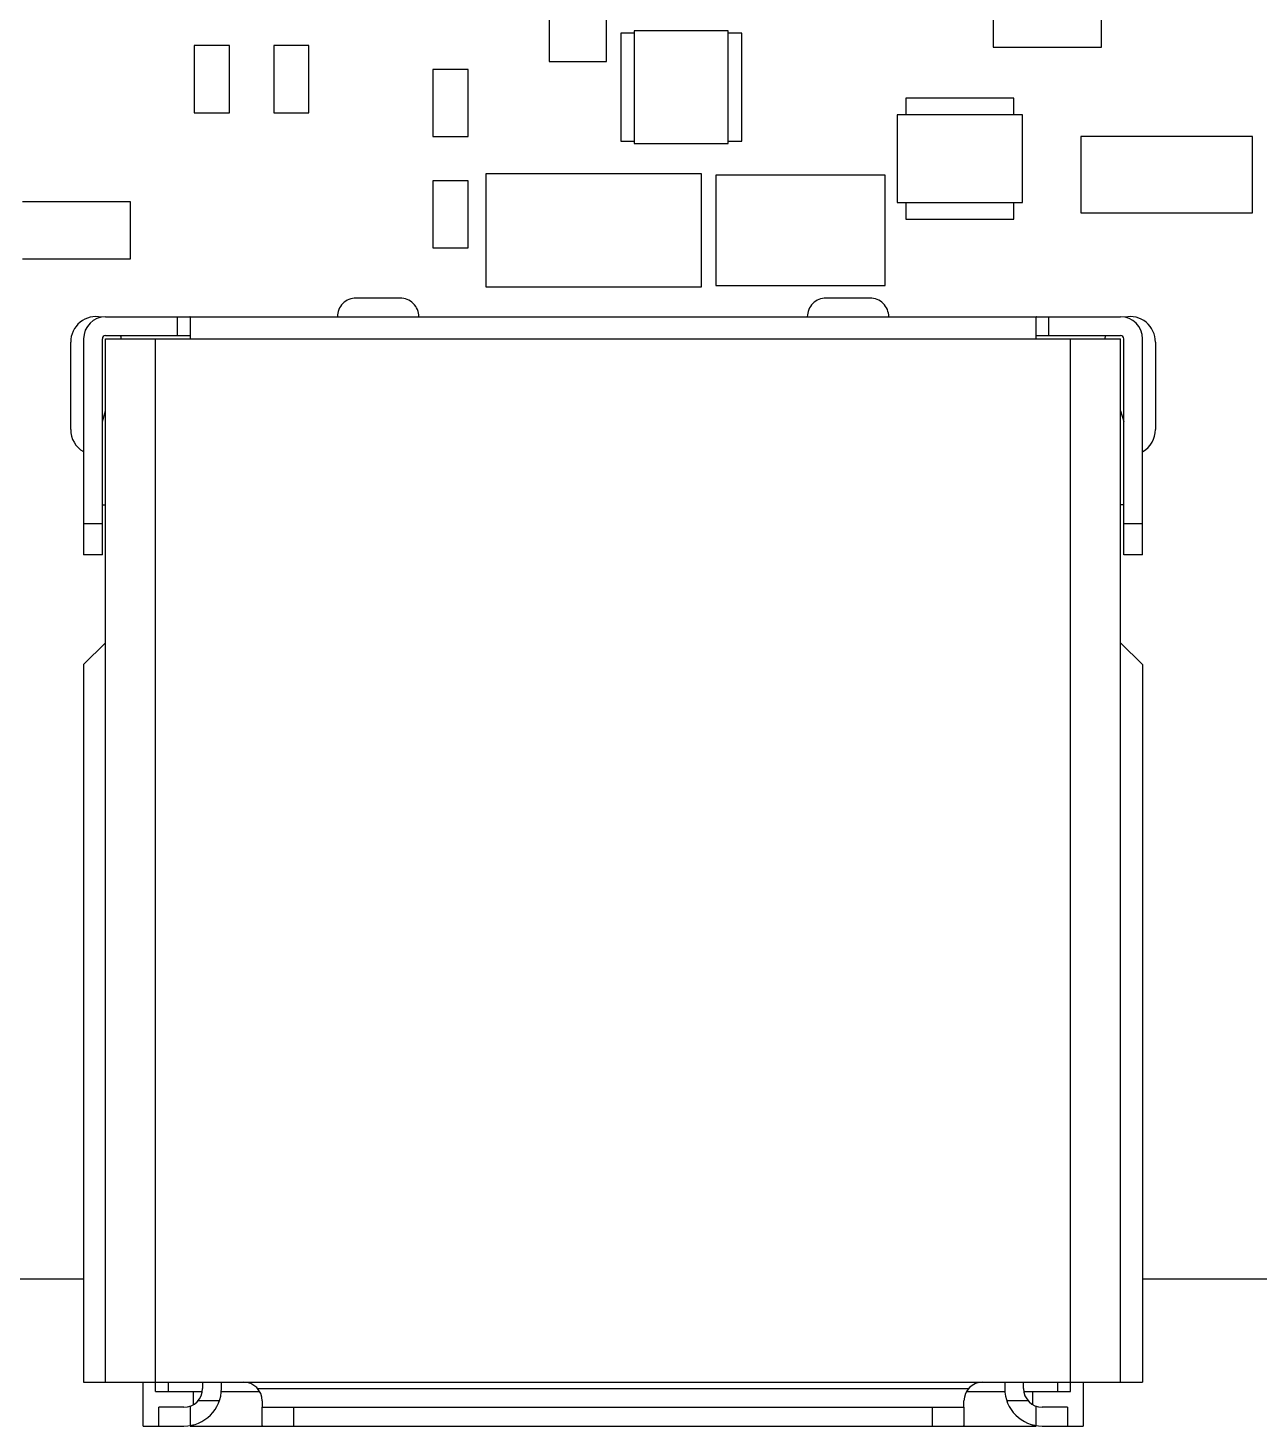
# Model space of a CAD drawing. Header units: millimetres. Extents: x 15 to 418, y 12 to 300.
# Drawn here: x 145.46 to 165.11, y 125.12 to 147.43 of the extents above; entities that cross this region are included whole.
import ezdxf

# ---------------------------------------------------------------- set-up
doc = ezdxf.new("R2010")
doc.units = ezdxf.units.MM
doc.header["$LTSCALE"] = 23.1
doc.layers.get('0').update_dxf_attribs({"linetype": 'CONTINUOUS'})

msp = doc.modelspace()

# ---------------------------------------------------------------- linework, layer by layer
at = {"color": 7, "linetype": 'Continuous'}
for p, q in [((160.868, 150.169), (160.868, 147.121)), ((162.595, 147.121), (162.595, 150.169)), ((153.782, 148.619), (153.782, 146.892)), ((154.696, 146.892), (154.696, 148.619)), ((155.14, 147.349), (154.925, 147.349)), ((154.925, 147.349), (154.925, 145.622)), ((156.64, 147.386), (155.14, 147.386)), ((155.14, 147.386), (155.14, 145.586)), ((156.64, 145.586), (156.64, 147.386)), ((156.855, 147.349), (156.64, 147.349)), ((156.855, 145.622), (156.855, 147.349)), ((148.677, 147.148), (148.117, 147.148)), ((148.117, 147.148), (148.117, 146.078)), ((148.677, 146.078), (148.677, 147.148)), ((149.947, 147.148), (149.387, 147.148)), ((149.387, 147.148), (149.387, 146.078)), ((149.947, 146.078), (149.947, 147.148)), ((160.868, 147.121), (162.595, 147.121)), ((153.782, 146.892), (154.696, 146.892)), ((152.487, 146.767), (151.927, 146.767)), ((151.927, 146.767), (151.927, 145.697)), ((152.487, 145.697), (152.487, 146.767)), ((161.198, 146.308), (159.471, 146.308)), ((159.471, 146.308), (159.471, 146.043)), ((161.198, 146.043), (161.198, 146.308)), ((148.117, 146.078), (148.14, 146.077)), ((148.14, 146.077), (148.677, 146.078)), ((149.387, 146.078), (149.41, 146.077)), ((149.41, 146.077), (149.947, 146.078)), ((161.335, 146.043), (159.335, 146.043)), ((159.335, 146.043), (159.335, 144.643)), ((161.335, 144.643), (161.335, 146.043)), ((151.927, 145.697), (151.95, 145.696)), ((151.95, 145.696), (152.487, 145.697)), ((165.008, 145.698), (162.265, 145.698)), ((162.265, 145.698), (162.265, 144.479)), ((165.008, 144.479), (165.008, 145.698)), ((154.925, 145.622), (155.14, 145.622)), ((155.14, 145.586), (156.64, 145.586)), ((156.64, 145.622), (156.855, 145.622)), ((156.213, 145.1), (152.773, 145.1)), ((152.773, 145.1), (152.773, 143.3)), ((156.213, 143.3), (156.213, 145.1)), ((159.146, 145.082), (156.443, 145.082)), ((156.443, 145.082), (156.443, 143.318)), ((159.146, 143.318), (159.146, 145.082)), ((152.463, 144.99), (151.927, 144.989)), ((151.927, 144.989), (151.927, 143.919)), ((152.487, 144.989), (152.463, 144.99)), ((152.487, 143.919), (152.487, 144.989)), ((147.101, 144.657), (145.374, 144.657)), ((147.101, 143.743), (147.101, 144.657)), ((159.335, 144.643), (161.335, 144.643)), ((159.471, 144.643), (159.471, 144.378)), ((161.198, 144.378), (161.198, 144.643)), ((159.471, 144.378), (161.198, 144.378)), ((162.265, 144.479), (165.008, 144.479)), ((151.927, 143.919), (152.487, 143.919)), ((145.374, 143.743), (147.101, 143.743)), ((152.773, 143.3), (156.213, 143.3)), ((156.443, 143.318), (159.146, 143.318)), ((146.145, 141.021), (146.145, 142.418)), ((163.457, 142.418), (163.457, 141.021)), ((145.209, 127.47), (146.351, 127.47)), ((163.251, 127.47), (166.605, 127.47))]:
    msp.add_line(p, q, dxfattribs=at)
at = {"color": 6, "linetype": 'Continuous'}
for p, q in [((151.401, 143.12), (150.701, 143.12)), ((158.901, 143.12), (158.201, 143.12)), ((146.701, 142.82), (148.045, 142.82)), ((147.851, 142.52), (147.851, 142.82)), ((148.051, 142.82), (161.551, 142.82)), ((148.051, 142.816), (148.051, 142.47)), ((161.551, 142.47), (161.551, 142.816)), ((161.557, 142.82), (162.901, 142.82)), ((161.751, 142.82), (161.751, 142.52)), ((146.351, 142.47), (146.351, 139.02)), ((146.651, 139.02), (146.651, 142.47)), ((146.701, 142.52), (148.045, 142.52)), ((146.701, 142.47), (162.901, 142.47)), ((146.701, 125.82), (146.701, 142.47)), ((147.501, 125.67), (147.501, 142.47)), ((161.557, 142.52), (162.901, 142.52)), ((162.101, 125.67), (162.101, 142.47)), ((162.901, 125.82), (162.901, 142.47)), ((162.951, 139.02), (162.951, 142.47)), ((163.251, 139.02), (163.251, 142.47)), ((146.651, 141.148), (146.701, 141.32)), ((162.901, 141.32), (162.951, 141.148)), ((146.651, 139.82), (146.701, 139.82)), ((162.951, 139.82), (162.901, 139.82)), ((146.351, 139.52), (146.651, 139.52)), ((162.951, 139.52), (163.251, 139.52)), ((146.651, 139.02), (146.351, 139.02)), ((163.251, 139.02), (162.951, 139.02)), ((146.351, 137.27), (146.701, 137.62)), ((163.251, 137.27), (162.901, 137.62)), ((146.351, 137.27), (146.351, 125.82)), ((163.251, 137.27), (163.251, 125.82)), ((146.351, 125.82), (163.251, 125.82)), ((147.301, 125.12), (147.301, 125.82)), ((147.501, 125.67), (148.245, 125.67)), ((147.701, 125.82), (147.701, 125.67)), ((148.101, 125.67), (148.101, 125.46)), ((148.251, 125.82), (148.251, 125.72)), ((148.548, 125.67), (149.159, 125.67)), ((148.551, 125.72), (148.551, 125.82)), ((149.125, 125.72), (160.477, 125.72)), ((160.443, 125.67), (161.054, 125.67)), ((161.051, 125.82), (161.051, 125.72)), ((161.351, 125.72), (161.351, 125.82)), ((161.356, 125.67), (162.101, 125.67)), ((161.501, 125.46), (161.501, 125.67)), ((161.901, 125.67), (161.901, 125.82)), ((162.301, 125.82), (162.301, 125.12)), ((147.951, 125.42), (147.551, 125.42)), ((147.551, 125.12), (147.551, 125.42)), ((148.051, 125.437), (148.051, 125.128)), ((148.517, 125.52), (148.175, 125.52)), ((149.201, 125.52), (149.201, 125.437)), ((149.201, 125.12), (149.201, 125.42)), ((149.211, 125.42), (160.391, 125.42)), ((149.701, 125.42), (149.701, 125.12)), ((159.901, 125.12), (159.901, 125.42)), ((160.401, 125.437), (160.401, 125.52)), ((160.401, 125.42), (160.401, 125.128)), ((161.427, 125.52), (161.085, 125.52)), ((161.551, 125.128), (161.551, 125.437)), ((162.051, 125.42), (161.651, 125.42)), ((162.051, 125.42), (162.051, 125.12)), ((147.301, 125.12), (147.951, 125.12)), ((148.051, 125.12), (149.201, 125.12)), ((148.101, 125.144), (148.101, 125.12)), ((149.211, 125.12), (160.391, 125.12)), ((160.401, 125.12), (161.551, 125.12)), ((161.501, 125.12), (161.501, 125.144)), ((161.651, 125.12), (162.301, 125.12))]:
    msp.add_line(p, q, dxfattribs=at)
for centre, radius, start, end in [((150.701, 142.82), 0.3, 89.9998, 180), ((151.401, 142.82), 0.3, 0, 90.0001), ((158.201, 142.82), 0.3, 89.9998, 180), ((158.901, 142.82), 0.3, 0, 90.0001), ((146.701, 142.47), 0.35, 90, 180), ((162.901, 142.47), 0.35, 0, 90), ((146.701, 142.47), 0.05, 90, 180), ((162.901, 142.47), 0.05, 0, 90), ((147.951, 125.72), 0.6, 270, 360), ((147.951, 125.72), 0.3, 270, 0), ((148.901, 125.52), 0.3, 0, 90), ((160.701, 125.52), 0.3, 90, 180), ((161.651, 125.72), 0.6, 180, 270), ((161.651, 125.72), 0.3, 180, 270)]:
    msp.add_arc(centre, radius, start, end, dxfattribs=at)
at = {"color": 7, "linetype": 'Continuous'}
for centre, start, end in [((146.551, 142.418), 78.2989, 180), ((163.051, 142.418), 0, 101.6885), ((146.551, 142.418), 7.744, 14.9516), ((163.051, 142.418), 165.0484, 172.256), ((146.551, 141.021), 180, 239.9467), ((163.051, 141.021), 300.0888, 360)]:
    msp.add_arc(centre, 0.406, start, end, dxfattribs=at)
at = {"color": 6, "linetype": 'Continuous'}
for points, knots in [([(148.051, 142.816), (148.051, 142.817), (148.049, 142.82), (148.046, 142.82), (148.045, 142.82)], [0, 0, 0, 0, 0.393768, 1, 1, 1, 1]), ([(161.557, 142.82), (161.556, 142.82), (161.553, 142.82), (161.551, 142.817), (161.551, 142.816)], [0, 0, 0, 0, 0.606232, 1, 1, 1, 1]), ([(149.201, 125.437), (149.201, 125.434), (149.201, 125.43), (149.203, 125.424), (149.206, 125.42), (149.21, 125.42), (149.211, 125.42)], [0, 0, 0, 0, 0.337037, 0.591598, 0.793728, 1, 1, 1, 1]), ([(160.391, 125.42), (160.392, 125.42), (160.396, 125.42), (160.399, 125.424), (160.401, 125.43), (160.401, 125.434), (160.401, 125.437)], [0, 0, 0, 0, 0.206272, 0.408403, 0.662963, 1, 1, 1, 1]), ([(149.201, 125.128), (149.201, 125.126), (149.203, 125.12), (149.209, 125.12), (149.211, 125.12)], [0, 0, 0, 0, 0.463469, 1, 1, 1, 1]), ([(160.391, 125.12), (160.394, 125.12), (160.399, 125.12), (160.401, 125.126), (160.401, 125.128)], [0, 0, 0, 0, 0.53656, 1, 1, 1, 1])]:
    msp.add_open_spline(points, degree=3, knots=knots, dxfattribs=at)

doc.saveas('drawing.dxf')
